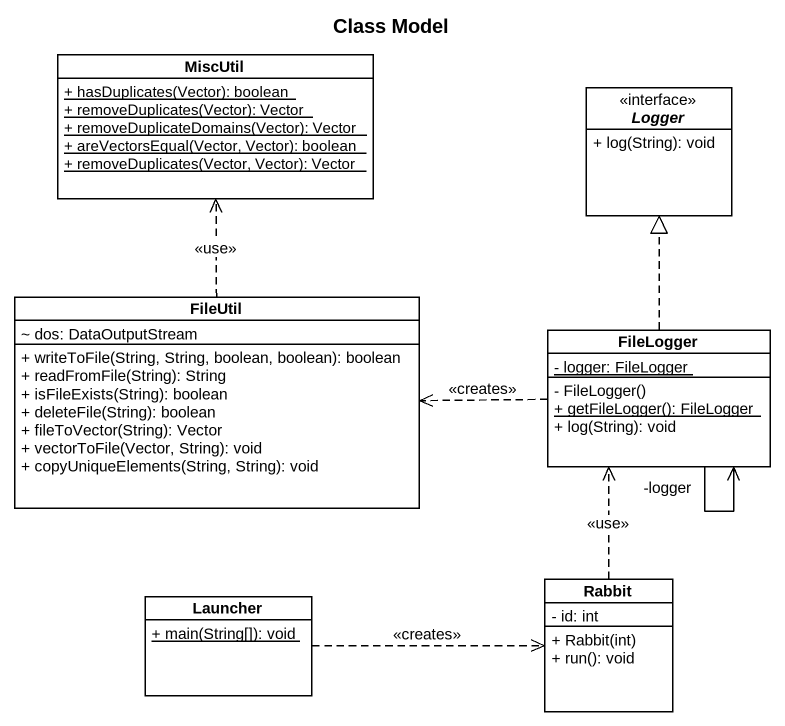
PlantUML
@startuml
title Class Model
hide circle
hide empty members
skinparam classAttributeIconSize 0
class MiscUtil {
  {static} + hasDuplicates(Vector): boolean
  {static} + removeDuplicates(Vector): Vector
  {static} + removeDuplicateDomains(Vector): Vector
  {static} + areVectorsEqual(Vector, Vector): boolean
  {static} + removeDuplicates(Vector, Vector): Vector
}
interface Logger <<interface>> {
  + log(String): void
}
class FileUtil {
  ~ dos: DataOutputStream
  + writeToFile(String, String, boolean, boolean): boolean
  + readFromFile(String): String
  + isFileExists(String): boolean
  + deleteFile(String): boolean
  + fileToVector(String): Vector
  + vectorToFile(Vector, String): void
  + copyUniqueElements(String, String): void
}
class FileLogger {
  {static} - logger: FileLogger
  - FileLogger()
  {static} + getFileLogger(): FileLogger
  + log(String): void
}
class Rabbit {
  - id: int
  + Rabbit(int)
  + run(): void
}
class Launcher {
  {static} + main(String[]): void
}
FileUtil .up.> MiscUtil : <<use>>
FileLogger .up.|> Logger
FileLogger .left.> FileUtil : <<creates>>
FileLogger "-logger" --> FileLogger
Rabbit .up.> FileLogger : <<use>>
Launcher .right.> Rabbit : <<creates>>
@enduml
